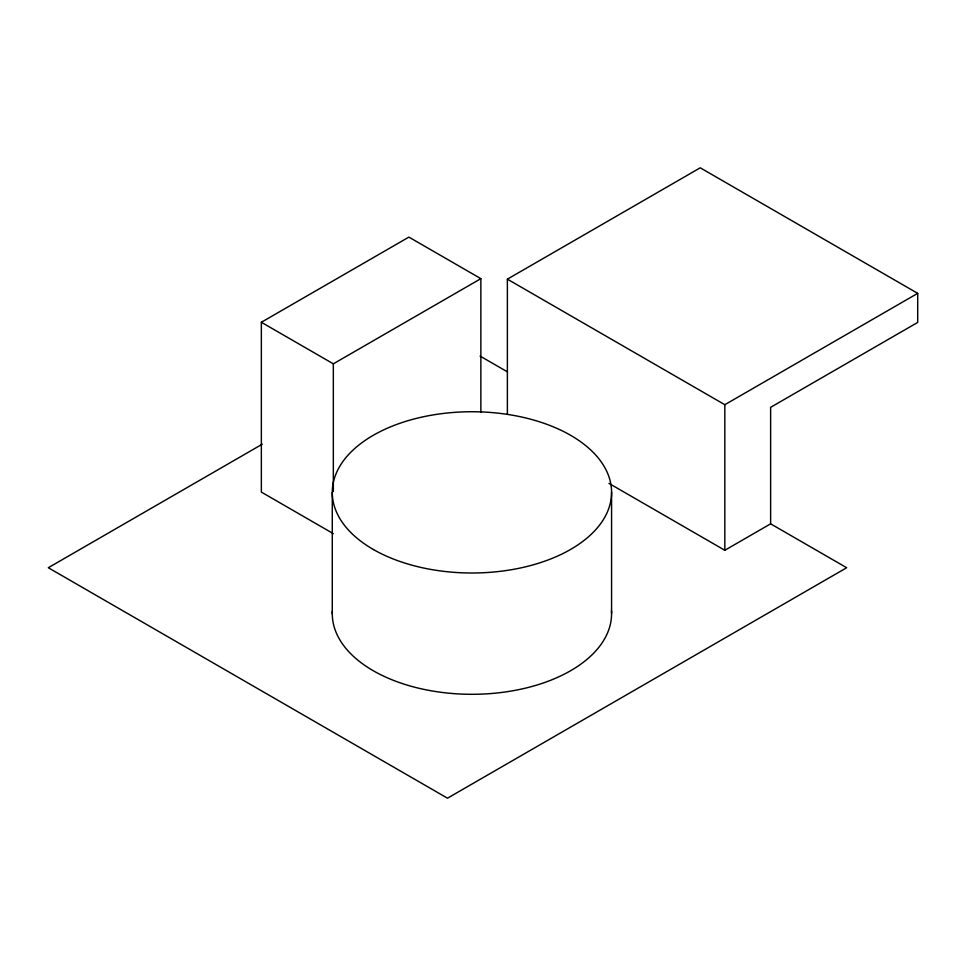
<?xml version="1.0" encoding="UTF-8"?>
<svg xmlns="http://www.w3.org/2000/svg" width="966" height="966" viewBox="0 0 966 966"><rect width="100%" height="100%" fill="white"/><g stroke="black" fill="none" stroke-linecap="round" stroke-linejoin="round"><path stroke-width="1.45" d="M333.33 533.655L261.351 492.092L261.351 322.27L408.884 237.105L480.863 278.655L480.863 412.41M261.351 322.27L333.33 363.832L480.863 278.655M507.379 414.221L507.379 279.162L700.241 167.806L917.7 293.35L917.7 322.415L770.627 407.326L770.627 523.826L846.675 567.73L447.487 798.194L48.3 567.73L262.245 444.203M507.379 279.162L724.826 404.706L917.7 293.35M608.942 483.362L724.826 550.27L770.627 523.826M480.114 356.092L507.512 371.91M724.826 404.706L724.826 550.27M611.575 492.141L611.575 613.446M333.33 363.832L333.33 491.573M332.28 492.6L332.28 613.905M611.478 610.645A139.647 80.625 0 0 1 472.326 694.3A139.647 80.625 0 0 1 332.352 611.116M373.468 549.545A139.647 80.625 0 0 0 606.926 513.018A139.647 80.625 0 0 0 435.4 414.547A139.647 80.625 0 0 0 373.468 549.545"/></g></svg>
